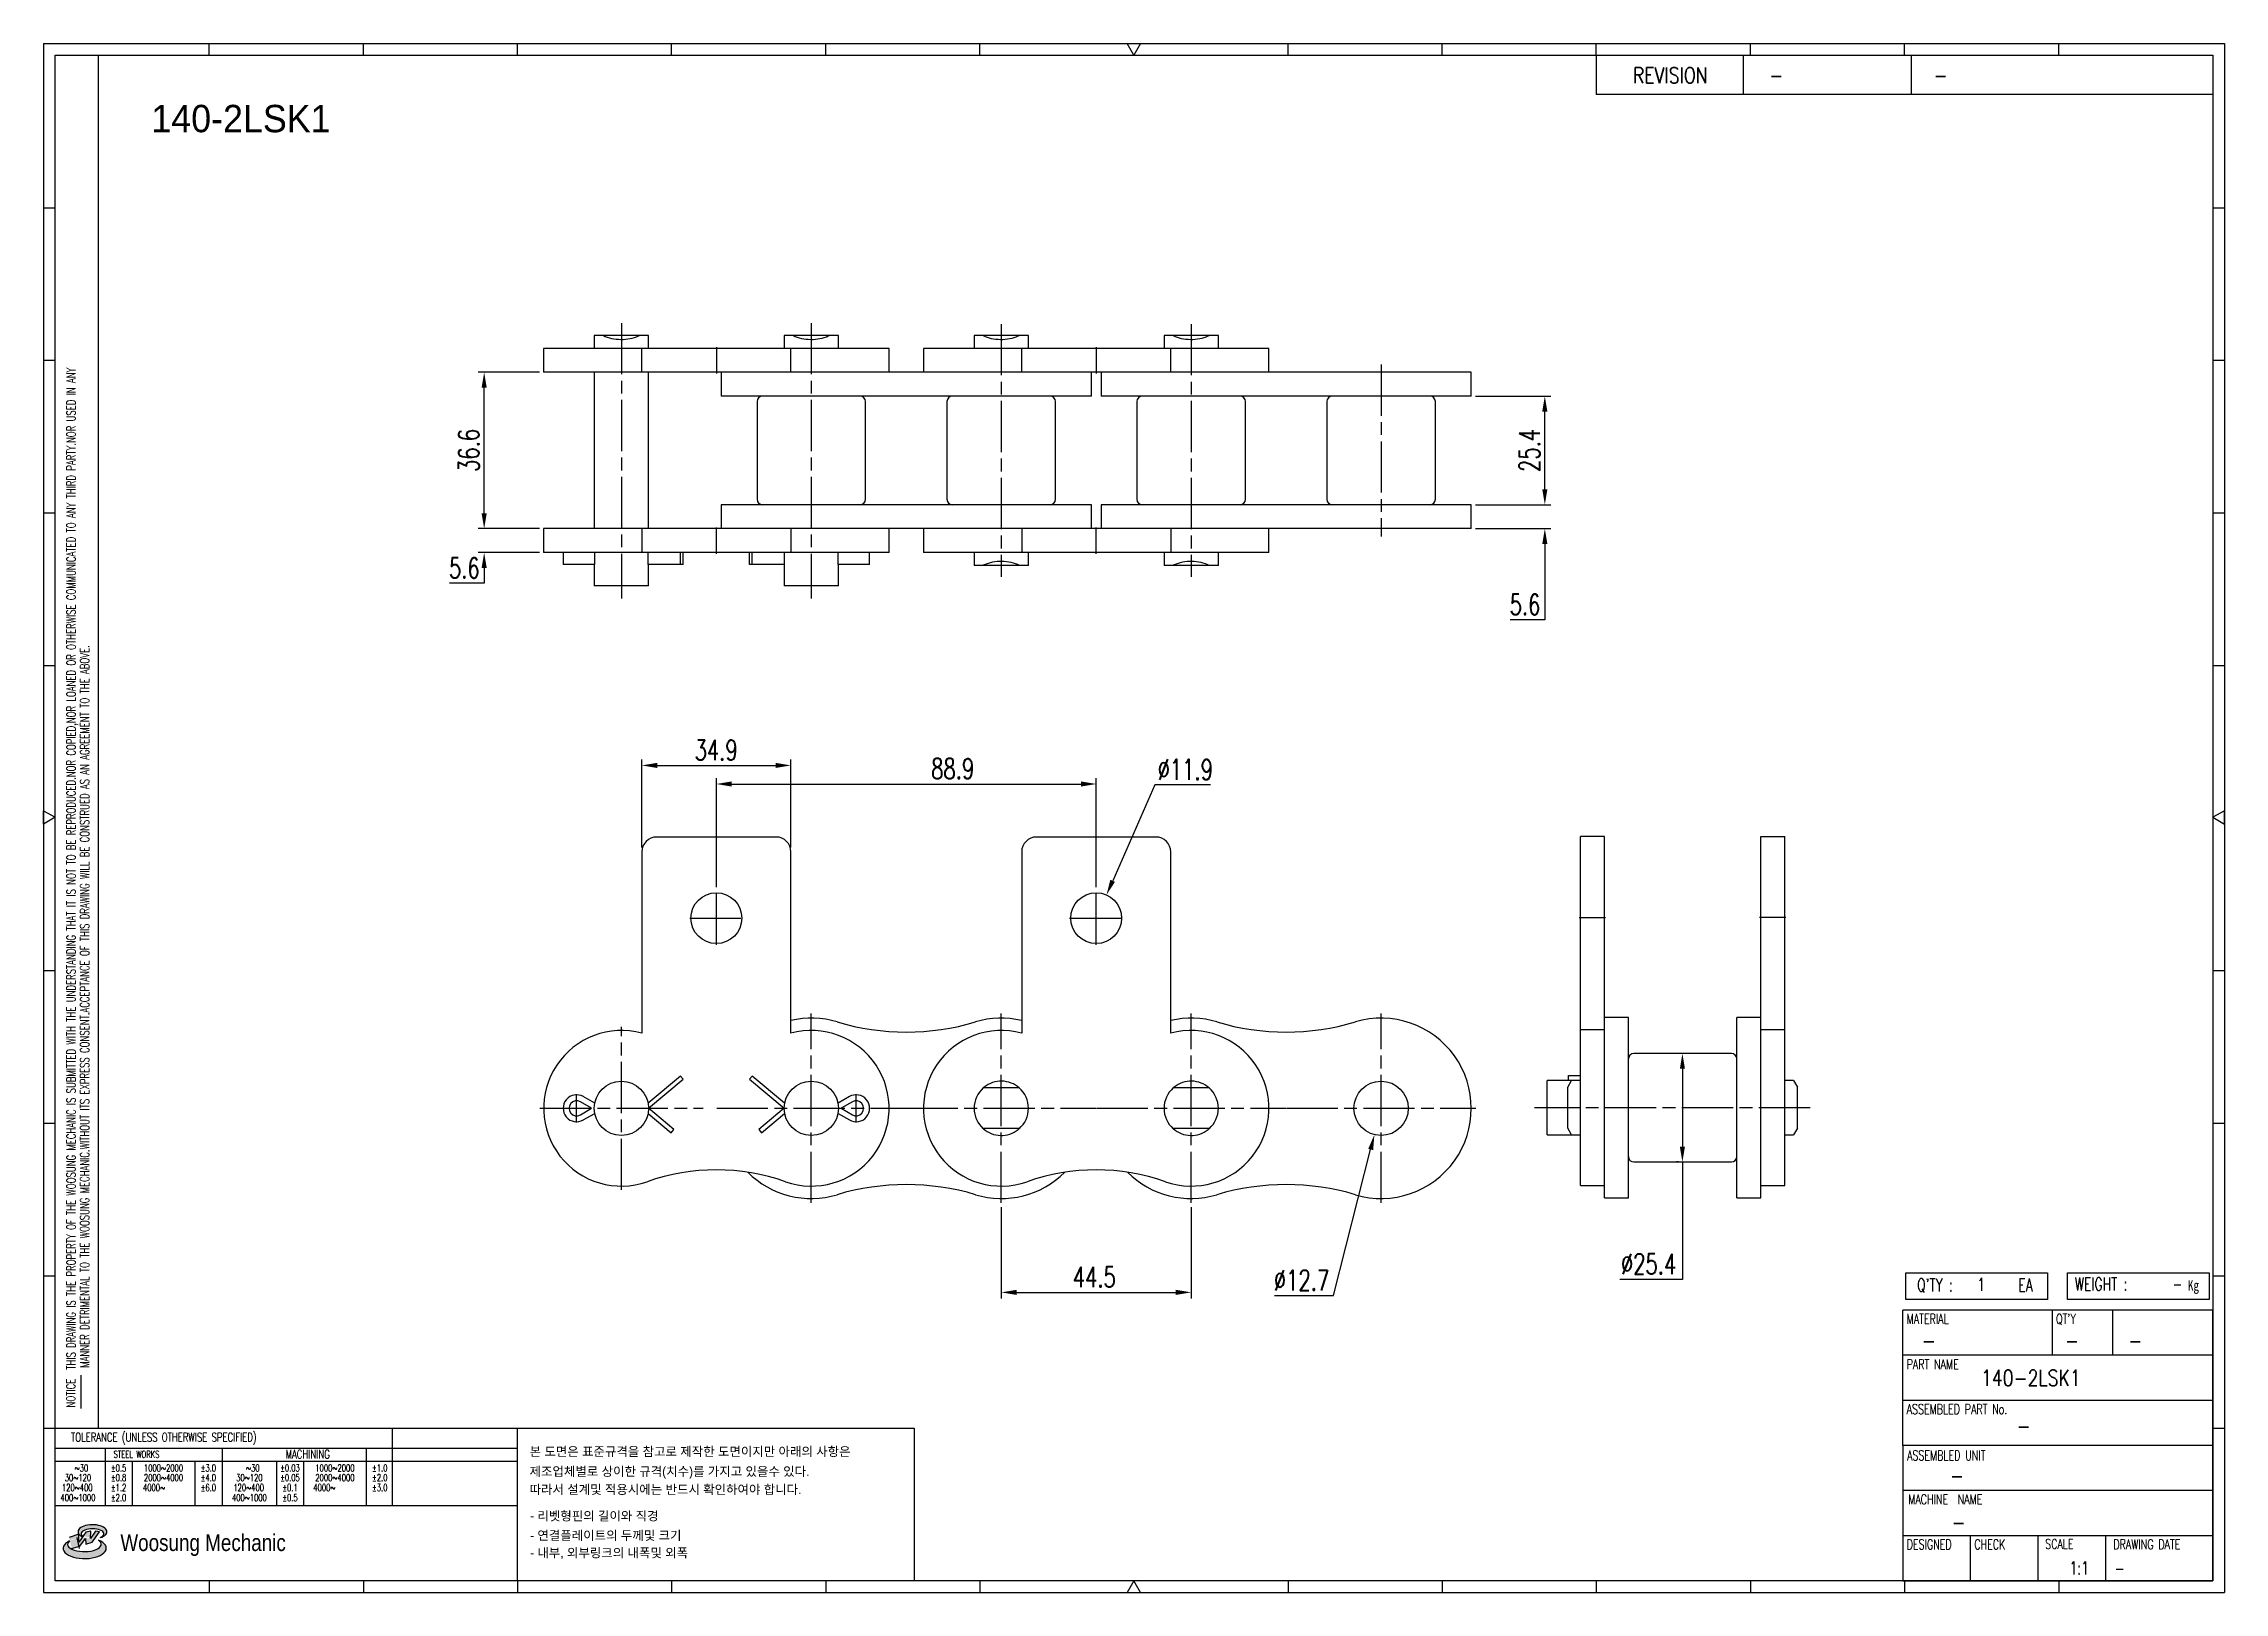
# Model space of a CAD drawing. Header units: millimetres. Extents: x 2711 to 3221, y 59 to 421.
import ezdxf
from ezdxf.enums import TextEntityAlignment as Align

# ---------------------------------------------------------------- set-up
doc = ezdxf.new("R2010")
doc.units = ezdxf.units.MM
doc.linetypes.add('AM_ISO08W050', pattern=[18, 12, -1.5, 3, -1.5])
doc.layers.get('Defpoints').update_dxf_attribs({"color": 80})
doc.layers.add('CL1', color=140, linetype='AM_ISO08W050', lineweight=25)
for name, color, linetype in [('S-DIM', 7, 'Continuous'), ('TITLE', 7, 'Continuous'), ('도면레이아웃', 7, 'Continuous')]:
    doc.layers.add(name, color=color, linetype=linetype)
doc.styles.add('HAN', font='ROMANS.shx', dxfattribs={"width": 0.7, "bigfont": 'whgtxt.shx'})
doc.styles.add('HKD_ST2', font='romans.shx', dxfattribs={"width": 0.7, "height": 4, "bigfont": '@extfont2.shx'})
doc.styles.add('HSG', font='SIMPLEX.shx', dxfattribs={"width": 0.7, "bigfont": 'HSG.shx'})
doc.styles.add('MtXpl_', font='Gulim.ttf')
doc.styles.add('SLDTEXTSTYLE4', font='arial.ttf', dxfattribs={"width": 0.8})
doc.dimstyles.new('AP2', dxfattribs={"dimscale": 2, "dimtxt": 2.4, "dimasz": 1.8, "dimexe": 0.7, "dimexo": 0.5, "dimgap": 0.6, "dimtad": 1, "dimtoh": 1, "dimdec": 1, "dimrnd": 0.01, "dimzin": 9, "dimdsep": 46, "dimtxsty": 'HSG', "dimcen": 0, "dimclrd": 251, "dimclre": 251, "dimclrt": 60, "dimazin": 2, "dimtp": 1, "dimtm": 1, "dimtfac": 0.5, "dimtdec": 1, "dimtofl": 0, "dimtmove": 0, "dimatfit": 3, "dimfxl": 0, "dimtvp": 1, "dimtolj": 2, "dimlwd": -1, "dimlwe": -1, "dimarcsym": 0})

# ---------------------------------------------------------------- blocks, each defined once
blk = doc.blocks.new('MAST')
at = {"layer": '도면레이아웃'}
h = blk.add_hatch(color=10, dxfattribs=at)
h.paths.add_polyline_path([(1.544, 35.177), (1.554, 34.966), (1.779, 35.034), (2.054, 35.422), (1.908, 35.446), (1.728, 35.167), (1.741, 35.439), (1.547, 35.405), (1.292, 35.041), (1.295, 35.33), (0.943, 35.208), (1.03, 34.8), (1.336, 34.885)])
edge = h.paths.add_edge_path()
edge.add_ellipse((1.795, 35.421), major_axis=(-0.53, 0), ratio=0.487785, start_angle=122.36065, end_angle=403.39574)
edge.add_line((1.411, 35.244), (1.419, 35.261))
edge.add_ellipse((1.798, 35.344), major_axis=(-0.423, 0), ratio=0.444396, start_angle=131.58977, end_angle=386.19408, ccw=False)
edge = h.paths.add_edge_path()
edge.add_ellipse((1.512, 34.815), major_axis=(-0.793, 0), ratio=0.480113, start_angle=314.67633, end_angle=590.85213)
edge.add_ellipse((1.501, 34.958), major_axis=(-0.62, 0), ratio=0.43311, start_angle=331.7024, end_angle=574.42495, ccw=False)
at = {"color": 140}
for p, q in [((0, 90.118), (80.15, 90.118)), ((0, 90.118), (0, 33.191)), ((80.15, 90.118), (80.15, 33.191)), ((57.068, 89.693), (57.068, 88.246)), ((62.47, 89.693), (62.47, 88.246)), ((68.635, 89.693), (68.635, 88.246)), ((79.725, 88.246), (57.068, 88.246)), ((68.449, 43.961), (68.449, 44.936)), ((68.449, 44.936), (73.654, 44.936)), ((73.654, 44.936), (73.654, 43.961)), ((74.39, 43.961), (74.39, 44.936)), ((74.39, 44.936), (79.595, 44.936)), ((79.595, 44.936), (79.595, 43.961)), ((68.336, 38.59), (68.336, 43.563)), ((79.725, 43.563), (68.336, 43.563)), ((73.654, 43.961), (68.449, 43.961)), ((73.827, 43.563), (73.827, 41.905)), ((79.595, 43.961), (74.39, 43.961)), ((76.037, 43.563), (76.037, 41.905)), ((79.725, 38.59), (79.725, 43.563)), ((79.725, 41.905), (68.336, 41.905)), ((79.725, 40.248), (68.336, 40.248)), ((68.336, 38.59), (68.336, 33.616)), ((79.725, 38.59), (68.336, 38.59)), ((79.725, 33.616), (79.725, 38.59)), ((79.725, 36.932), (68.336, 36.932)), ((79.725, 35.274), (68.336, 35.274)), ((70.822, 33.616), (70.822, 35.274)), ((73.309, 33.616), (73.309, 35.274)), ((75.796, 33.616), (75.796, 35.274)), ((0, 33.191), (80.15, 33.191)), ((68.336, 33.616), (79.725, 33.616))]:
    blk.add_line(p, q, dxfattribs=at)
for p, q in [((6.089, 89.693), (6.089, 90.118)), ((11.753, 89.693), (11.753, 90.118)), ((17.418, 89.693), (17.418, 90.118)), ((23.082, 89.693), (23.082, 90.118)), ((28.746, 89.693), (28.746, 90.118)), ((34.411, 89.693), (34.411, 90.118)), ((45.739, 89.693), (45.739, 90.118)), ((51.404, 89.693), (51.404, 90.118)), ((57.068, 89.693), (57.068, 90.118)), ((62.732, 89.693), (62.732, 90.118)), ((68.397, 89.693), (68.397, 90.118)), ((74.061, 89.693), (74.061, 90.118)), ((0, 84.085), (0.425, 84.085)), ((79.725, 84.085), (80.15, 84.085)), ((0, 78.478), (0.425, 78.478)), ((79.725, 78.478), (80.15, 78.478)), ((0, 72.87), (0.425, 72.87)), ((79.725, 72.87), (80.15, 72.87)), ((0, 67.262), (0.425, 67.262)), ((79.725, 67.262), (80.15, 67.262)), ((0, 56.047), (0.425, 56.047)), ((79.725, 56.047), (80.15, 56.047)), ((0, 50.439), (0.425, 50.439)), ((79.725, 50.439), (80.15, 50.439)), ((0, 44.832), (0.425, 44.832)), ((79.725, 44.832), (80.15, 44.832)), ((1.377, 39.947), (1.377, 41.174)), ((0, 39.224), (0.425, 39.224)), ((79.725, 39.224), (80.15, 39.224)), ((6.089, 33.616), (6.089, 33.191)), ((11.753, 33.616), (11.753, 33.191)), ((17.418, 33.616), (17.418, 33.191)), ((23.082, 33.616), (23.082, 33.191)), ((28.746, 33.616), (28.746, 33.191)), ((34.411, 33.616), (34.411, 33.191)), ((45.739, 33.616), (45.739, 33.191)), ((51.404, 33.616), (51.404, 33.191)), ((57.068, 33.616), (57.068, 33.191)), ((62.732, 33.616), (62.732, 33.191)), ((68.397, 33.616), (68.397, 33.191)), ((74.061, 33.616), (74.061, 33.191))]:
    blk.add_line(p, q)
at = {"color": 2}
for p, q in [((2.017, 39.224), (2.017, 89.693)), ((0.425, 39.224), (17.418, 39.224)), ((0.425, 38.487), (17.418, 38.487)), ((2.257, 38.487), (2.257, 36.382)), ((6.557, 38.5), (6.557, 36.382)), ((11.857, 38.487), (11.857, 36.382)), ((12.816, 39.224), (12.816, 36.382)), ((17.418, 33.616), (17.418, 39.224)), ((0.425, 38.012), (17.418, 38.012)), ((3.257, 38.012), (3.257, 36.382)), ((5.557, 38.012), (5.557, 36.382)), ((8.557, 38.012), (8.557, 36.382)), ((9.557, 38.026), (9.557, 36.382)), ((0.425, 36.382), (17.418, 36.382))]:
    blk.add_line(p, q, dxfattribs=at)
for points in [[(40.075, 89.693), (39.83, 90.118), (40.32, 90.118)], [(0.425, 61.679), (0, 61.433), (0, 61.924)], [(79.725, 61.679), (80.15, 61.433), (80.15, 61.924)], [(40.075, 33.616), (39.83, 33.191), (40.32, 33.191)]]:
    blk.add_lwpolyline(points, close=True)
at = {"color": 140}
blk.add_lwpolyline([(0.425, 89.693), (79.725, 89.693), (79.725, 33.616), (0.425, 33.616)], close=True, dxfattribs=at)
at = {"layer": '도면레이아웃'}
for p, q in [((1.295, 35.33), (0.943, 35.208)), ((1.547, 35.405), (1.292, 35.041)), ((1.292, 35.041), (1.295, 35.33)), ((1.741, 35.439), (1.547, 35.405)), ((1.908, 35.446), (1.728, 35.167)), ((1.728, 35.167), (1.741, 35.439)), ((1.779, 35.034), (2.054, 35.422)), ((2.054, 35.422), (1.908, 35.446)), ((1.03, 34.8), (1.336, 34.885)), ((1.224, 35.208), (1.311, 34.8)), ((1.224, 35.208), (1.224, 35.208)), ((1.336, 34.885), (1.544, 35.177)), ((1.419, 35.261), (1.411, 35.244)), ((1.544, 35.177), (1.554, 34.966)), ((1.554, 34.966), (1.779, 35.034))]:
    blk.add_line(p, q, dxfattribs=at)
for centre, major_axis, ratio, start_param, end_param in [((1.795, 35.421), (-0.53, 0), 0.487785, 2.135596, 7.040584), ((1.798, 35.344), (-0.423, 0), 0.444396, 2.296675, 6.740358), ((1.512, 34.815), (-0.793, 0), 0.480113, 5.492138, 10.312315), ((1.501, 34.958), (-0.62, 0), 0.43311, 5.789299, 10.025607)]:
    blk.add_ellipse(centre, major_axis=major_axis, ratio=ratio, start_param=start_param, end_param=end_param, dxfattribs=at)
for s, height, style, width, p in [('REVISION', 0.5806, 'HAN', 0.8, (58.415, 88.664)), ('-', 0.581, 'HAN', 0.8, (63.426, 88.664)), ('-', 0.581, 'HAN', 0.8, (69.468, 88.664)), ("Q'TY : ", 0.4746, 'HKD_ST2', 0.7, (68.857, 44.253)), ('1', 0.475, 'HKD_ST2', 0.7, (71.071, 44.275)), ('EA', 0.4746, 'HKD_ST2', 0.7, (72.578, 44.253)), ('WEIGHT : ', 0.4746, 'HKD_ST2', 0.7, (74.65, 44.286)), ('-', 0.581, 'HAN', 0.8, (69.029, 42.157)), ('-', 0.581, 'HAN', 0.8, (74.289, 42.157)), ('-', 0.581, 'HAN', 0.8, (76.623, 42.157)), ('-', 0.581, 'HAN', 0.8, (72.515, 39.013)), ('-', 0.581, 'HAN', 0.8, (70.067, 37.189)), ('-', 0.581, 'HAN', 0.8, (70.126, 35.48)), ('1:1', 0.4746, 'HKD_ST2', 0.7, (74.458, 33.848)), ('-', 0.475, 'HKD_ST2', 0.7, (76.112, 33.837))]:
    blk.add_text(s, height=height, dxfattribs=dict(style=style, width=width)).set_placement(p)
at = {"color": 6, "style": 'HKD_ST2', "width": 0.7}
for s, p in [(' THIS DRAWING IS THE PROPERTY OF THE WOOSUNG MECHANIC IS SUBMITTED WITH THE UNDERSTANDING THAT IT IS NOT TO BE REPRODUCED.NOR COPIED,NOR LOANED OR OTHERWISE COMMUNICATED TO ANY THIRD PARTY.NOR USED IN ANY', (1.173, 41.217)), ('MANNER DETRIMENTAL TO THE WOOSUNG MECHANIC.WITHOUT ITS EXPRESS CONSENT.ACCEPTANCE OF THIS DRAWING WILL BE CONSTRUED AS AN AGREEMENT TO THE ABOVE.', (1.672, 41.447))]:
    blk.add_text(s, height=0.326266, rotation=90, dxfattribs=at).set_placement(p)
at = {"style": 'HKD_ST2', "width": 0.7}
blk.add_text('-', height=0.475, dxfattribs=at).set_placement((78.613, 44.286), align=Align.RIGHT)
at = {"color": 254, "style": 'HKD_ST2', "width": 0.7}
for s, height, p in [('MATERIAL', 0.3651, (68.474, 43.425)), ("QT'Y", 0.3651, (73.965, 43.425)), ('PART NAME', 0.3651, (68.474, 41.756)), ('ASSEMBLED PART No.', 0.36511, (68.474, 40.109)), ('ASSEMBLED UNIT', 0.36511, (68.49, 38.408)), ('MACHINE  NAME', 0.36511, (68.532, 36.794)), ('DESIGNED', 0.3651, (68.474, 35.136)), ('CHECK', 0.3651, (70.961, 35.136)), ('SCALE', 0.3651, (73.566, 35.153)), ('DRAWING DATE', 0.36511, (76.071, 35.141))]:
    blk.add_text(s, height=height, dxfattribs=at).set_placement(p, align=Align.TOP_LEFT)
at = {"style": 'HKD_ST2', "width": 0.7}
blk.add_text('NOTICE', height=0.3263, rotation=90, dxfattribs=at).set_placement((1.163, 39.988))
blk.add_text('TOLERANCE (UNLESS OTHERWISE SPECIFIED)', height=0.32627, dxfattribs=at).set_placement((4.417, 38.896), align=Align.MIDDLE_CENTER)
at = {"color": 4, "style": 'HKD_ST2', "width": 0.7}
for s, height, p in [('%%12630', 0.261, (1.389, 37.762)), ('1000%%1262000', 0.26101, (4.407, 37.762)), ('%%12630', 0.261, (7.689, 37.762)), ('1000%%1262000', 0.26101, (10.707, 37.762)), ('120%%126400', 0.26101, (1.237, 37.045)), ('30%%126120', 0.261, (1.263, 37.411)), ('4000%%126', 0.261, (4.061, 37.045)), ('2000%%1264000', 0.26101, (4.407, 37.411)), ('120%%126400', 0.26101, (7.537, 37.045)), ('30%%126120', 0.261, (7.563, 37.411)), ('4000%%126', 0.261, (10.321, 37.045)), ('2000%%1264000', 0.26101, (10.707, 37.411)), ('400%%1261000', 0.26101, (1.263, 36.67)), ('400%%1261000', 0.26101, (7.563, 36.67))]:
    blk.add_text(s, height=height, dxfattribs=at).set_placement(p, align=Align.MIDDLE_CENTER)
for s, height, p in [('%%P0.5', 0.261, (2.757, 37.762)), ('STEEL WORKS', 0.26101, (3.416, 38.268)), ('%%P3.0', 0.261, (6.057, 37.762)), ('%%P0.03', 0.261, (9.057, 37.762)), ('MACHINING', 0.3263, (9.707, 38.27)), ('%%P1.0', 0.261, (12.357, 37.762)), ('%%P0.8', 0.261, (2.757, 37.411)), ('%%P1.2', 0.261, (2.757, 37.045)), ('%%P4.0', 0.261, (6.057, 37.411)), ('%%P6.0', 0.261, (6.057, 37.045)), ('%%P0.05', 0.261, (9.057, 37.411)), ('%%P0.1', 0.261, (9.057, 37.045)), ('%%P2.0', 0.261, (12.357, 37.411)), ('%%P3.0', 0.261, (12.357, 37.045)), ('%%P2.0', 0.261, (2.757, 36.67)), ('%%P0.5', 0.261, (9.057, 36.67))]:
    blk.add_text(s, height=height, dxfattribs=at).set_placement(p, align=Align.MIDDLE)
at = {"color": 1, "style": 'SLDTEXTSTYLE4', "width": 0.8}
blk.add_text('Woosung Mechanic', height=0.61957, dxfattribs=at).set_placement((2.822, 34.711))
at = {"layer": 'TITLE', "width": 0.8}
blk.add_text('Kg', height=0.3789, dxfattribs=at).set_placement((78.807, 44.286))
blk = doc.blocks.new('*D2')
at = {"layer": 'Defpoints', "color": 0, "transparency": 16777216}
for p in [(3044.84, 313.34), (3062.06, 313.34), (3044.84, 307.74)]:
    blk.add_point(p, dxfattribs=at)
at = {"layer": 'S-DIM', "color": 251, "linetype": 'ByBlock', "transparency": 16777216}
for p, q in [((3062.06, 316.94), (3062.06, 320.54)), ((3045.84, 313.34), (3063.46, 313.34)), ((3045.84, 307.74), (3063.46, 307.74)), ((3062.06, 304.14), (3062.06, 286.38)), ((3062.06, 286.38), (3053.98, 286.38))]:
    blk.add_line(p, q, dxfattribs=at)
at = {"layer": 'S-DIM', "color": 251, "transparency": 16777216}
for points in [[(3061.46, 316.94), (3062.66, 316.94), (3062.06, 313.34)], [(3061.46, 304.14), (3062.66, 304.14), (3062.06, 307.74)]]:
    blk.add_solid(points, dxfattribs=at)
at = {"layer": 'S-DIM', "color": 60, "transparency": 16777216, "insert": (3057.42, 289.98), "char_height": 4.8, "attachment_point": 5, "style": 'HSG'}
blk.add_mtext('\\A2;5.6', dxfattribs=at)
blk = doc.blocks.new('*D3')
at = {"layer": 'Defpoints', "color": 0, "transparency": 16777216}
for p in [(3044.84, 338.74), (3062.06, 338.74), (3044.84, 313.34)]:
    blk.add_point(p, dxfattribs=at)
at = {"layer": 'S-DIM', "color": 251, "linetype": 'ByBlock', "transparency": 16777216}
for p, q in [((3045.84, 338.74), (3063.46, 338.74)), ((3062.06, 316.94), (3062.06, 335.14)), ((3045.84, 313.34), (3063.46, 313.34))]:
    blk.add_line(p, q, dxfattribs=at)
at = {"layer": 'S-DIM', "color": 251, "transparency": 16777216}
for points in [[(3061.46, 335.14), (3062.66, 335.14), (3062.06, 338.74)], [(3061.46, 316.94), (3062.66, 316.94), (3062.06, 313.34)]]:
    blk.add_solid(points, dxfattribs=at)
at = {"layer": 'S-DIM', "color": 60, "transparency": 16777216, "insert": (3058.46, 326.04), "char_height": 4.8, "attachment_point": 5, "rotation": 90, "style": 'HSG'}
blk.add_mtext('\\A2;25.4', dxfattribs=at)
blk = doc.blocks.new('*D4')
at = {"layer": 'Defpoints', "color": 0, "transparency": 16777216}
for p in [(2813.82, 307.74), (2827.74, 307.74), (2827.74, 302.14)]:
    blk.add_point(p, dxfattribs=at)
at = {"layer": 'S-DIM', "color": 251, "linetype": 'ByBlock', "transparency": 16777216}
for p, q in [((2813.82, 311.34), (2813.82, 314.94)), ((2826.74, 307.74), (2812.42, 307.74)), ((2826.74, 302.14), (2812.42, 302.14)), ((2813.82, 298.54), (2813.82, 294.94)), ((2813.82, 294.94), (2805.74, 294.94))]:
    blk.add_line(p, q, dxfattribs=at)
at = {"layer": 'S-DIM', "color": 251, "transparency": 16777216}
for points in [[(2813.22, 311.34), (2814.42, 311.34), (2813.82, 307.74)], [(2813.22, 298.54), (2814.42, 298.54), (2813.82, 302.14)]]:
    blk.add_solid(points, dxfattribs=at)
at = {"layer": 'S-DIM', "color": 60, "transparency": 16777216, "insert": (2809.18, 298.54), "char_height": 4.8, "attachment_point": 5, "style": 'HSG'}
blk.add_mtext('\\A2;5.6', dxfattribs=at)
blk = doc.blocks.new('*D5')
at = {"layer": 'Defpoints', "color": 0, "transparency": 16777216}
for p in [(2813.82, 344.34), (2827.74, 344.34), (2827.74, 307.74)]:
    blk.add_point(p, dxfattribs=at)
at = {"layer": 'S-DIM', "color": 251, "linetype": 'ByBlock', "transparency": 16777216}
for p, q in [((2826.74, 344.34), (2812.42, 344.34)), ((2813.82, 311.34), (2813.82, 340.74)), ((2826.74, 307.74), (2812.42, 307.74))]:
    blk.add_line(p, q, dxfattribs=at)
at = {"layer": 'S-DIM', "color": 251, "transparency": 16777216}
for points in [[(2813.22, 340.74), (2814.42, 340.74), (2813.82, 344.34)], [(2813.22, 311.34), (2814.42, 311.34), (2813.82, 307.74)]]:
    blk.add_solid(points, dxfattribs=at)
at = {"layer": 'S-DIM', "color": 60, "transparency": 16777216, "insert": (2810.22, 326.04), "char_height": 4.8, "attachment_point": 5, "rotation": 90, "style": 'HSG'}
blk.add_mtext('\\A2;36.6', dxfattribs=at)
blk = doc.blocks.new('*D6')
at = {"layer": 'Defpoints', "color": 0, "transparency": 16777216}
for p in [(2885.62, 252.32), (2850.72, 232.07), (2885.62, 232.07)]:
    blk.add_point(p, dxfattribs=at)
at = {"layer": 'S-DIM', "color": 251, "linetype": 'ByBlock', "transparency": 16777216}
for p, q in [((2850.72, 233.07), (2850.72, 253.72)), ((2854.32, 252.32), (2882.02, 252.32)), ((2885.62, 233.07), (2885.62, 253.72))]:
    blk.add_line(p, q, dxfattribs=at)
at = {"layer": 'S-DIM', "color": 251, "transparency": 16777216}
for points in [[(2854.32, 252.92), (2854.32, 251.72), (2850.72, 252.32)], [(2882.02, 252.92), (2882.02, 251.72), (2885.62, 252.32)]]:
    blk.add_solid(points, dxfattribs=at)
at = {"layer": 'S-DIM', "color": 60, "transparency": 16777216, "insert": (2868.11, 255.92), "char_height": 4.8, "attachment_point": 5, "style": 'HSG'}
blk.add_mtext('\\A2;34.9', dxfattribs=at)
blk = doc.blocks.new('*D7')
at = {"layer": 'Defpoints', "color": 0, "transparency": 16777216}
for p in [(2957.07, 247.97), (2868.17, 222.81), (2957.07, 222.81)]:
    blk.add_point(p, dxfattribs=at)
at = {"layer": 'S-DIM', "color": 251, "linetype": 'ByBlock', "transparency": 16777216}
for p, q in [((2868.17, 223.81), (2868.17, 249.37)), ((2871.77, 247.97), (2953.47, 247.97)), ((2957.07, 223.81), (2957.07, 249.37))]:
    blk.add_line(p, q, dxfattribs=at)
at = {"layer": 'S-DIM', "color": 251, "transparency": 16777216}
for points in [[(2871.77, 248.57), (2871.77, 247.37), (2868.17, 247.97)], [(2953.47, 248.57), (2953.47, 247.37), (2957.07, 247.97)]]:
    blk.add_solid(points, dxfattribs=at)
at = {"layer": 'S-DIM', "color": 60, "transparency": 16777216, "insert": (2923.48, 251.57), "char_height": 4.8, "attachment_point": 5, "style": 'HSG'}
blk.add_mtext('\\A2;88.9', dxfattribs=at)
blk = doc.blocks.new('*D8')
at = {"layer": 'Defpoints', "color": 0, "transparency": 16777216}
for p in [(2959.47, 222.01), (2954.67, 211.12)]:
    blk.add_point(p, dxfattribs=at)
at = {"layer": 'S-DIM', "color": 251, "linetype": 'ByBlock', "transparency": 16777216}
for p, q in [((2970.79, 247.75), (2960.92, 225.3)), ((2983.83, 247.75), (2970.79, 247.75))]:
    blk.add_line(p, q, dxfattribs=at)
at = {"layer": 'S-DIM', "color": 251, "transparency": 16777216}
blk.add_solid([(2960.37, 225.55), (2961.46, 225.06), (2959.47, 222.01)], dxfattribs=at)
at = {"layer": 'S-DIM', "color": 60, "transparency": 16777216, "insert": (2977.91, 251.35), "char_height": 4.8, "attachment_point": 5, "style": 'HSG'}
blk.add_mtext('\\A2;∅11.9', dxfattribs=at)
blk = doc.blocks.new('*D9')
at = {"layer": 'Defpoints', "color": 0, "transparency": 16777216}
for p in [(2934.84, 149.91), (2979.29, 149.91), (2979.29, 128.98)]:
    blk.add_point(p, dxfattribs=at)
at = {"layer": 'S-DIM', "color": 251, "linetype": 'ByBlock', "transparency": 16777216}
for p, q in [((2934.84, 148.91), (2934.84, 127.58)), ((2979.29, 148.91), (2979.29, 127.58)), ((2938.44, 128.98), (2975.69, 128.98))]:
    blk.add_line(p, q, dxfattribs=at)
at = {"layer": 'S-DIM', "color": 251, "transparency": 16777216}
for points in [[(2938.44, 129.58), (2938.44, 128.38), (2934.84, 128.98)], [(2975.69, 129.58), (2975.69, 128.38), (2979.29, 128.98)]]:
    blk.add_solid(points, dxfattribs=at)
at = {"layer": 'S-DIM', "color": 60, "transparency": 16777216, "insert": (2956.62, 132.58), "char_height": 4.8, "attachment_point": 5, "style": 'HSG'}
blk.add_mtext('\\A2;44.5', dxfattribs=at)
blk = doc.blocks.new('*D10')
at = {"layer": 'Defpoints', "color": 0, "transparency": 16777216}
for p in [(3094.31, 184.91), (3094.26, 159.51), (3094.31, 159.51)]:
    blk.add_point(p, dxfattribs=at)
at = {"layer": 'S-DIM', "color": 251, "linetype": 'ByBlock', "transparency": 16777216}
for p, q in [((3093.31, 184.91), (3092.86, 184.91)), ((3094.26, 181.31), (3094.26, 163.11)), ((3093.31, 159.51), (3092.86, 159.51)), ((3094.26, 159.51), (3094.26, 132.03)), ((3094.26, 132.03), (3079.62, 132.03))]:
    blk.add_line(p, q, dxfattribs=at)
at = {"layer": 'S-DIM', "color": 251, "transparency": 16777216}
for points in [[(3093.66, 181.31), (3094.86, 181.31), (3094.26, 184.91)], [(3093.66, 163.11), (3094.86, 163.11), (3094.26, 159.51)]]:
    blk.add_solid(points, dxfattribs=at)
at = {"layer": 'S-DIM', "color": 60, "transparency": 16777216, "insert": (3086.34, 135.63), "char_height": 4.8, "attachment_point": 5, "style": 'HSG'}
blk.add_mtext('\\A2;%%c25.4', dxfattribs=at)
blk = doc.blocks.new('*D11')
at = {"layer": 'Defpoints', "color": 0, "transparency": 16777216}
for p in [(3025.3, 178.22), (3022.18, 165.9)]:
    blk.add_point(p, dxfattribs=at)
at = {"layer": 'S-DIM', "color": 251, "linetype": 'ByBlock', "transparency": 16777216}
for p, q in [((3012.64, 128.21), (3021.3, 162.41)), ((2998.8, 128.21), (3012.64, 128.21))]:
    blk.add_line(p, q, dxfattribs=at)
at = {"layer": 'S-DIM', "color": 251, "transparency": 16777216}
blk.add_solid([(3020.72, 162.56), (3021.88, 162.27), (3022.18, 165.9)], dxfattribs=at)
at = {"layer": 'S-DIM', "color": 60, "transparency": 16777216, "insert": (3005.12, 131.81), "char_height": 4.8, "attachment_point": 5, "style": 'HSG'}
blk.add_mtext('\\A2;∅12.7', dxfattribs=at)

msp = doc.modelspace()

# ---------------------------------------------------------------- linework, layer by layer
for p, q in [((2839.59, 352.94), (2839.59, 349.94)), ((2852.3, 352.94), (2839.59, 352.94)), ((2841.74, 352.94), (2842.17, 352.74)), ((2842.17, 352.74), (2842.63, 352.56)), ((2842.63, 352.56), (2843.12, 352.41)), ((2843.12, 352.41), (2843.62, 352.28)), ((2843.62, 352.28), (2844.15, 352.18)), ((2844.15, 352.18), (2844.69, 352.1)), ((2847.44, 352.13), (2847.97, 352.22)), ((2847.97, 352.22), (2848.49, 352.33)), ((2848.49, 352.33), (2848.98, 352.47)), ((2848.98, 352.47), (2849.46, 352.64)), ((2849.46, 352.64), (2849.91, 352.83)), ((2849.91, 352.83), (2850.15, 352.94)), ((2852.3, 349.94), (2852.3, 352.94)), ((2884.04, 352.94), (2884.04, 349.94)), ((2896.75, 352.94), (2884.04, 352.94)), ((2886.19, 352.94), (2886.62, 352.74)), ((2886.62, 352.74), (2887.08, 352.56)), ((2887.08, 352.56), (2887.57, 352.41)), ((2887.57, 352.41), (2888.07, 352.28)), ((2888.07, 352.28), (2888.6, 352.18)), ((2888.6, 352.18), (2889.14, 352.1)), ((2891.89, 352.13), (2892.42, 352.22)), ((2892.42, 352.22), (2892.94, 352.33)), ((2892.94, 352.33), (2893.43, 352.47)), ((2893.43, 352.47), (2893.91, 352.64)), ((2893.91, 352.64), (2894.36, 352.83)), ((2894.36, 352.83), (2894.6, 352.94)), ((2896.75, 349.94), (2896.75, 352.94)), ((2928.49, 352.94), (2928.49, 349.94)), ((2941.2, 352.94), (2928.49, 352.94)), ((2930.64, 352.94), (2931.07, 352.74)), ((2931.07, 352.74), (2931.53, 352.56)), ((2931.53, 352.56), (2932.02, 352.41)), ((2932.02, 352.41), (2932.52, 352.28)), ((2932.52, 352.28), (2933.05, 352.18)), ((2933.05, 352.18), (2933.59, 352.1)), ((2936.34, 352.13), (2936.87, 352.22)), ((2936.87, 352.22), (2937.39, 352.33)), ((2937.39, 352.33), (2937.88, 352.47)), ((2937.88, 352.47), (2938.36, 352.64)), ((2938.36, 352.64), (2938.81, 352.83)), ((2938.81, 352.83), (2939.05, 352.94)), ((2941.2, 349.94), (2941.2, 352.94)), ((2972.94, 352.94), (2972.94, 349.94)), ((2985.65, 352.94), (2972.94, 352.94)), ((2975.09, 352.94), (2975.52, 352.74)), ((2975.52, 352.74), (2975.98, 352.56)), ((2975.98, 352.56), (2976.47, 352.41)), ((2976.47, 352.41), (2976.97, 352.28)), ((2976.97, 352.28), (2977.5, 352.18)), ((2977.5, 352.18), (2978.04, 352.1)), ((2980.79, 352.13), (2981.32, 352.22)), ((2981.32, 352.22), (2981.84, 352.33)), ((2981.84, 352.33), (2982.33, 352.47)), ((2982.33, 352.47), (2982.81, 352.64)), ((2982.81, 352.64), (2983.26, 352.83)), ((2983.26, 352.83), (2983.5, 352.94)), ((2985.65, 349.94), (2985.65, 352.94)), ((2908.59, 349.94), (2827.74, 349.94)), ((2827.74, 349.94), (2827.74, 344.34)), ((2844.69, 352.1), (2845.23, 352.05)), ((2845.23, 352.05), (2845.79, 352.03)), ((2845.79, 352.03), (2846.34, 352.03)), ((2846.34, 352.03), (2846.89, 352.07)), ((2846.89, 352.07), (2847.44, 352.13)), ((2850.72, 344.34), (2850.72, 349.94)), ((2885.62, 344.34), (2885.62, 349.94)), ((2889.14, 352.1), (2889.68, 352.05)), ((2889.68, 352.05), (2890.24, 352.03)), ((2890.24, 352.03), (2890.79, 352.03)), ((2890.79, 352.03), (2891.34, 352.07)), ((2891.34, 352.07), (2891.89, 352.13)), ((2908.59, 344.34), (2908.59, 349.94)), ((2997.49, 349.94), (2916.64, 349.94)), ((2916.64, 349.94), (2916.64, 344.34)), ((2933.59, 352.1), (2934.13, 352.05)), ((2934.13, 352.05), (2934.69, 352.03)), ((2934.69, 352.03), (2935.24, 352.03)), ((2935.24, 352.03), (2935.79, 352.07)), ((2935.79, 352.07), (2936.34, 352.13)), ((2939.62, 344.34), (2939.62, 349.94)), ((2974.52, 344.34), (2974.52, 349.94)), ((2978.04, 352.1), (2978.58, 352.05)), ((2978.58, 352.05), (2979.14, 352.03)), ((2979.14, 352.03), (2979.69, 352.03)), ((2979.69, 352.03), (2980.24, 352.07)), ((2980.24, 352.07), (2980.79, 352.13)), ((2997.49, 344.34), (2997.49, 349.94)), ((2885.62, 344.34), (2827.74, 344.34)), ((2839.59, 344.34), (2839.59, 307.74)), ((2852.3, 307.74), (2852.3, 344.34)), ((2869.29, 344.34), (2869.29, 338.74)), ((2939.62, 344.34), (2885.62, 344.34)), ((2974.52, 344.34), (2939.62, 344.34)), ((2955.94, 338.74), (2955.94, 344.34)), ((2958.19, 344.34), (2958.19, 338.74)), ((3044.84, 344.34), (2974.52, 344.34)), ((3044.84, 338.74), (3044.84, 344.34)), ((2955.94, 338.74), (2869.29, 338.74)), ((2877.69, 337.47), (2877.69, 314.61)), ((2903.09, 314.61), (2903.09, 337.47)), ((2922.14, 337.47), (2922.14, 314.61)), ((2947.54, 314.61), (2947.54, 337.47)), ((3044.84, 338.74), (2958.19, 338.74)), ((2966.59, 337.47), (2966.59, 314.61)), ((2991.99, 314.61), (2991.99, 337.47)), ((3011.04, 337.47), (3011.04, 314.61)), ((3036.44, 314.61), (3036.44, 337.47)), ((2869.29, 313.34), (2869.29, 307.74)), ((2955.94, 313.34), (2869.29, 313.34)), ((2955.94, 307.74), (2955.94, 313.34)), ((2958.19, 313.34), (2958.19, 307.74)), ((3044.84, 313.34), (2958.19, 313.34)), ((3044.84, 307.74), (3044.84, 313.34)), ((2885.62, 307.74), (2827.74, 307.74)), ((2827.74, 307.74), (2827.74, 302.14)), ((2850.72, 307.74), (2850.72, 302.14)), ((2939.62, 307.74), (2885.62, 307.74)), ((2885.62, 307.74), (2885.62, 302.14)), ((2908.59, 302.14), (2908.59, 307.74)), ((2916.64, 307.74), (2916.64, 302.14)), ((2974.52, 307.74), (2939.62, 307.74)), ((2939.62, 307.74), (2939.62, 302.14)), ((3044.84, 307.74), (2974.52, 307.74)), ((2974.52, 307.74), (2974.52, 302.14)), ((2997.49, 302.14), (2997.49, 307.74)), ((2908.59, 302.14), (2827.74, 302.14)), ((2832.31, 302.14), (2832.31, 299.34)), ((2839.7, 299.34), (2839.7, 302.14)), ((2852.19, 299.34), (2852.19, 302.14)), ((2859.77, 299.34), (2859.77, 302.14)), ((2860.4, 299.34), (2860.4, 302.14)), ((2875.94, 299.34), (2875.94, 302.14)), ((2876.57, 299.34), (2876.57, 302.14)), ((2884.15, 299.34), (2884.15, 302.14)), ((2896.64, 299.34), (2896.64, 302.14)), ((2904.03, 299.34), (2904.03, 302.14)), ((2997.49, 302.14), (2916.64, 302.14)), ((2928.49, 302.14), (2928.49, 299.14)), ((2941.2, 299.14), (2941.2, 302.14)), ((2972.94, 302.14), (2972.94, 299.14)), ((2985.65, 299.14), (2985.65, 302.14)), ((2839.7, 299.34), (2832.31, 299.34)), ((2839.59, 299.34), (2839.59, 294.34)), ((2860.4, 299.34), (2852.19, 299.34)), ((2852.3, 294.34), (2852.3, 299.34)), ((2884.15, 299.34), (2875.94, 299.34)), ((2884.04, 299.34), (2884.04, 294.34)), ((2904.03, 299.34), (2896.64, 299.34)), ((2896.75, 294.34), (2896.75, 299.34)), ((2941.2, 299.14), (2928.49, 299.14)), ((2930.88, 299.26), (2930.64, 299.14)), ((2931.33, 299.45), (2930.88, 299.26)), ((2931.8, 299.61), (2931.33, 299.45)), ((2932.3, 299.75), (2931.8, 299.61)), ((2932.82, 299.87), (2932.3, 299.75)), ((2933.35, 299.96), (2932.82, 299.87)), ((2933.89, 300.02), (2933.35, 299.96)), ((2934.45, 300.05), (2933.89, 300.02)), ((2935, 300.06), (2934.45, 300.05)), ((2935.55, 300.04), (2935, 300.06)), ((2936.1, 299.99), (2935.55, 300.04)), ((2936.64, 299.91), (2936.1, 299.99)), ((2937.16, 299.81), (2936.64, 299.91)), ((2937.67, 299.68), (2937.16, 299.81)), ((2938.16, 299.52), (2937.67, 299.68)), ((2938.62, 299.34), (2938.16, 299.52)), ((2939.05, 299.14), (2938.62, 299.34)), ((2985.65, 299.14), (2972.94, 299.14)), ((2975.33, 299.26), (2975.09, 299.14)), ((2975.78, 299.45), (2975.33, 299.26)), ((2976.25, 299.61), (2975.78, 299.45)), ((2976.75, 299.75), (2976.25, 299.61)), ((2977.27, 299.87), (2976.75, 299.75)), ((2977.8, 299.96), (2977.27, 299.87)), ((2978.34, 300.02), (2977.8, 299.96)), ((2978.9, 300.05), (2978.34, 300.02)), ((2979.45, 300.06), (2978.9, 300.05)), ((2980, 300.04), (2979.45, 300.06)), ((2980.55, 299.99), (2980, 300.04)), ((2981.09, 299.91), (2980.55, 299.99)), ((2981.61, 299.81), (2981.09, 299.91)), ((2982.12, 299.68), (2981.61, 299.81)), ((2982.61, 299.52), (2982.12, 299.68)), ((2983.07, 299.34), (2982.61, 299.52)), ((2983.5, 299.14), (2983.07, 299.34)), ((2852.3, 294.34), (2839.59, 294.34)), ((2896.75, 294.34), (2884.04, 294.34)), ((2882.13, 235.56), (2854.21, 235.56)), ((2971.03, 235.56), (2943.11, 235.56)), ((3070.41, 154.01), (3070.41, 235.71)), ((3076.01, 235.71), (3070.41, 235.71)), ((3076.01, 193.31), (3076.01, 235.71)), ((3112.61, 193.31), (3112.61, 235.71)), ((3112.61, 235.71), (3118.21, 235.71)), ((3118.21, 154.01), (3118.21, 235.71)), ((2850.72, 232.07), (2850.72, 189.63)), ((2885.62, 189.63), (2885.62, 232.07)), ((2939.62, 232.07), (2939.62, 189.63)), ((2974.52, 189.63), (2974.52, 232.07)), ((3076.01, 190.41), (3070.41, 190.41)), ((3081.61, 193.31), (3076.01, 193.31)), ((3076.01, 151.11), (3076.01, 193.31)), ((3081.61, 151.11), (3081.61, 193.31)), ((3112.61, 193.31), (3107.01, 193.31)), ((3107.01, 151.11), (3107.01, 193.31)), ((3112.61, 151.11), (3112.61, 193.31)), ((3118.21, 190.41), (3112.61, 190.41)), ((3105.74, 184.91), (3082.88, 184.91)), ((2859.77, 179.61), (2852.19, 173.25)), ((2852.3, 172.06), (2860.4, 178.86)), ((2860.4, 178.86), (2859.77, 179.61)), ((2876.57, 179.61), (2875.94, 178.86)), ((2875.94, 178.86), (2884.04, 172.06)), ((2884.15, 173.25), (2876.57, 179.61)), ((3067.61, 178.57), (3067.61, 179.76)), ((3067.61, 179.76), (3070.41, 179.76)), ((2838.95, 172.06), (2836.33, 173.58)), ((2839.7, 173.25), (2837.03, 174.79)), ((2899.3, 174.79), (2896.64, 173.25)), ((2900, 173.58), (2897.38, 172.06)), ((2930.88, 177.03), (2930.64, 176.83)), ((2939.05, 176.83), (2930.64, 176.83)), ((2931.33, 177.36), (2930.88, 177.03)), ((2931.8, 177.64), (2931.33, 177.36)), ((2932.3, 177.89), (2931.8, 177.64)), ((2932.82, 178.09), (2932.3, 177.89)), ((2933.35, 178.24), (2932.82, 178.09)), ((2933.89, 178.35), (2933.35, 178.24)), ((2934.45, 178.41), (2933.89, 178.35)), ((2935, 178.42), (2934.45, 178.41)), ((2935.55, 178.38), (2935, 178.42)), ((2936.1, 178.29), (2935.55, 178.38)), ((2936.64, 178.16), (2936.1, 178.29)), ((2937.16, 177.98), (2936.64, 178.16)), ((2937.67, 177.76), (2937.16, 177.98)), ((2938.16, 177.49), (2937.67, 177.76)), ((2938.62, 177.18), (2938.16, 177.49)), ((2939.05, 176.83), (2938.62, 177.18)), ((2975.33, 177.03), (2975.09, 176.83)), ((2983.5, 176.83), (2975.09, 176.83)), ((2975.78, 177.36), (2975.33, 177.03)), ((2976.25, 177.64), (2975.78, 177.36)), ((2976.75, 177.89), (2976.25, 177.64)), ((2977.27, 178.09), (2976.75, 177.89)), ((2977.8, 178.24), (2977.27, 178.09)), ((2978.34, 178.35), (2977.8, 178.24)), ((2978.9, 178.41), (2978.34, 178.35)), ((2979.45, 178.42), (2978.9, 178.41)), ((2980, 178.38), (2979.45, 178.42)), ((2980.55, 178.29), (2980, 178.38)), ((2981.09, 178.16), (2980.55, 178.29)), ((2981.61, 177.98), (2981.09, 178.16)), ((2982.12, 177.76), (2981.61, 177.98)), ((2982.61, 177.49), (2982.12, 177.76)), ((2983.07, 177.18), (2982.61, 177.49)), ((2983.5, 176.83), (2983.07, 177.18)), ((3062.61, 165.86), (3062.61, 178.57)), ((3068.33, 178.57), (3062.61, 178.57)), ((3067.41, 176.98), (3068.33, 178.57)), ((3067.41, 167.45), (3067.41, 176.98)), ((3070.41, 178.57), (3068.33, 178.57)), ((3120.3, 178.57), (3118.21, 178.57)), ((3120.3, 178.57), (3121.21, 176.98)), ((3121.21, 167.45), (3121.21, 176.98)), ((2836.33, 170.55), (2838.95, 172.06)), ((2837.03, 169.34), (2839.7, 170.88)), ((2852.19, 170.88), (2857.57, 166.36)), ((2858.2, 167.11), (2852.3, 172.06)), ((2884.04, 172.06), (2878.13, 167.11)), ((2878.76, 166.36), (2884.15, 170.88)), ((2896.64, 170.88), (2899.3, 169.34)), ((2897.38, 172.06), (2900, 170.55)), ((2857.57, 166.36), (2858.2, 167.11)), ((2878.13, 167.11), (2878.76, 166.36)), ((2930.64, 167.3), (2931.07, 166.95)), ((2939.05, 167.3), (2930.64, 167.3)), ((2931.07, 166.95), (2931.53, 166.64)), ((2931.53, 166.64), (2932.02, 166.37)), ((2932.02, 166.37), (2932.52, 166.15)), ((2932.52, 166.15), (2933.05, 165.97)), ((2933.05, 165.97), (2933.59, 165.83)), ((2933.59, 165.83), (2934.13, 165.75)), ((2934.13, 165.75), (2934.69, 165.71)), ((2934.69, 165.71), (2935.24, 165.72)), ((2935.24, 165.72), (2935.79, 165.78)), ((2935.79, 165.78), (2936.34, 165.89)), ((2936.34, 165.89), (2936.87, 166.04)), ((2936.87, 166.04), (2937.39, 166.24)), ((2937.39, 166.24), (2937.88, 166.48)), ((2937.88, 166.48), (2938.36, 166.77)), ((2938.36, 166.77), (2938.81, 167.1)), ((2938.81, 167.1), (2939.05, 167.3)), ((2975.09, 167.3), (2975.52, 166.95)), ((2983.5, 167.3), (2975.09, 167.3)), ((2975.52, 166.95), (2975.98, 166.64)), ((2975.98, 166.64), (2976.47, 166.37)), ((2976.47, 166.37), (2976.97, 166.15)), ((2976.97, 166.15), (2977.5, 165.97)), ((2977.5, 165.97), (2978.04, 165.83)), ((2978.04, 165.83), (2978.58, 165.75)), ((2978.58, 165.75), (2979.14, 165.71)), ((2979.14, 165.71), (2979.69, 165.72)), ((2979.69, 165.72), (2980.24, 165.78)), ((2980.24, 165.78), (2980.79, 165.89)), ((2980.79, 165.89), (2981.32, 166.04)), ((2981.32, 166.04), (2981.84, 166.24)), ((2981.84, 166.24), (2982.33, 166.48)), ((2982.33, 166.48), (2982.81, 166.77)), ((2982.81, 166.77), (2983.26, 167.1)), ((2983.26, 167.1), (2983.5, 167.3)), ((3062.61, 165.86), (3068.33, 165.86)), ((3068.33, 165.86), (3067.41, 167.45)), ((3068.33, 165.86), (3070.41, 165.86)), ((3118.21, 165.86), (3120.3, 165.86)), ((3121.21, 167.45), (3120.3, 165.86)), ((3082.88, 159.51), (3105.74, 159.51)), ((3070.41, 154.01), (3076.01, 154.01)), ((3112.61, 154.01), (3118.21, 154.01)), ((3076.01, 151.11), (3081.61, 151.11)), ((3107.01, 151.11), (3112.61, 151.11))]:
    msp.add_line(p, q)
at = {"color": 140}
msp.add_lwpolyline([(2821.63, 97.17), (2914.47, 97.17), (2914.47, 61.46), (2821.63, 61.46)], close=True, dxfattribs=at)
for centre, radius in [((2868.17, 216.56), 5.95), ((2957.07, 216.56), 5.95), ((2845.94, 172.06), 6.36), ((2890.39, 172.06), 6.36), ((3023.74, 172.06), 6.36)]:
    msp.add_circle(centre, radius)
for centre, radius, start, end in [((2878.96, 337.47), 1.27, 90, 180), ((2901.82, 337.47), 1.27, 360, 90), ((2923.41, 337.47), 1.27, 90, 180), ((2946.27, 337.47), 1.27, 360, 90), ((2967.86, 337.47), 1.27, 90, 180), ((2990.72, 337.47), 1.27, 360, 90), ((3012.31, 337.47), 1.27, 90, 180), ((3035.17, 337.47), 1.27, 360, 90), ((2878.96, 314.61), 1.27, 180, 270), ((2901.82, 314.61), 1.27, 270, 0), ((2923.41, 314.61), 1.27, 180, 270), ((2946.27, 314.61), 1.27, 270, 0), ((2967.86, 314.61), 1.27, 180, 270), ((2990.72, 314.61), 1.27, 270, 0), ((3012.31, 314.61), 1.27, 180, 270), ((3035.17, 314.61), 1.27, 270, 0), ((2854.21, 232.07), 3.49, 90, 180), ((2882.13, 232.07), 3.49, 0, 90), ((2943.11, 232.07), 3.49, 90, 180), ((2971.03, 232.07), 3.49, 0, 90), ((2845.94, 172.06), 18.2, 74.7897, 289.3747), ((2890.39, 172.06), 18.2, 250.6253, 105.2103), ((2890.39, 172.06), 21.1, 73.4095, 103.0795), ((2912.62, 246.66), 56.74, 253.4095, 286.5905), ((2934.84, 172.06), 18.2, 74.7897, 289.3747), ((2934.84, 172.06), 21.1, 76.9205, 106.5905), ((2979.29, 172.06), 18.2, 250.6253, 105.2103), ((2979.29, 172.06), 21.1, 73.4095, 103.0795), ((3001.52, 246.66), 56.74, 253.4095, 286.5905), ((3023.74, 172.06), 21.1, 253.4095, 106.5905), ((3082.88, 183.64), 1.27, 90, 180), ((3105.74, 183.64), 1.27, 0, 90), ((2835.46, 172.06), 3.15, 60, 300), ((2835.46, 172.06), 1.75, 60, 300), ((2900.88, 172.06), 3.15, 240, 120), ((2900.88, 172.06), 1.75, 240, 120), ((2934.84, 172.06), 6.35, 131.4096, 228.5904), ((2934.84, 172.06), 6.36, 311.4096, 48.5904), ((2979.29, 172.06), 6.35, 131.4096, 228.5904), ((2979.29, 172.06), 6.36, 311.4096, 48.5904), ((3082.88, 160.78), 1.27, 180, 270), ((3105.74, 160.78), 1.27, 270, 0), ((2868.17, 108.86), 48.79, 70.6253, 109.3747), ((2890.39, 172.06), 21.1, 225.1634, 286.5905), ((2912.62, 97.47), 56.74, 73.4095, 106.5905), ((2934.84, 172.06), 21.1, 253.4095, 314.8366), ((2957.07, 108.86), 48.79, 70.6253, 109.3747), ((2979.29, 172.06), 21.1, 225.1634, 286.5905), ((3001.52, 97.47), 56.74, 73.4095, 106.5905)]:
    msp.add_arc(centre, radius, start, end)
at = {"layer": 'CL1'}
for p, q in [((2845.94, 355.87), (2845.94, 291.41)), ((2890.39, 355.87), (2890.39, 291.41)), ((2934.84, 355.63), (2934.84, 296.45)), ((2979.29, 355.63), (2979.29, 296.45)), ((2868.17, 350.22), (2868.17, 344.06)), ((2957.07, 350.22), (2957.07, 344.06)), ((3023.74, 346.17), (3023.74, 305.91)), ((2868.17, 301.86), (2868.17, 308.02)), ((2957.07, 301.86), (2957.07, 308.02)), ((2868.17, 210.32), (2868.17, 222.81)), ((2957.07, 210.32), (2957.07, 222.81)), ((2861.92, 216.56), (2874.42, 216.56)), ((2950.82, 216.56), (2963.32, 216.56)), ((3070.13, 216.71), (3076.29, 216.71)), ((3118.49, 216.71), (3112.33, 216.71)), ((2890.39, 149.91), (2890.39, 194.22)), ((2934.84, 149.91), (2934.84, 194.22)), ((2979.29, 149.91), (2979.29, 194.22)), ((3023.74, 149.91), (3023.74, 194.22)), ((2845.94, 152.95), (2845.94, 191.17)), ((2835.46, 168.76), (2835.46, 175.37)), ((2900.88, 168.76), (2900.88, 175.37)), ((2826.83, 172.06), (2865.05, 172.06)), ((2868.24, 172.06), (2912.55, 172.06)), ((2912.69, 172.06), (2957, 172.06)), ((2957.14, 172.06), (3001.45, 172.06)), ((3001.59, 172.06), (3045.9, 172.06)), ((3124.14, 172.21), (3059.68, 172.21))]:
    msp.add_line(p, q, dxfattribs=at)

# ---------------------------------------------------------------- block references
at = {"color": 140, "xscale": 6.367943568484788, "yscale": 6.367943568484788, "zscale": 6.367943568484788}
msp.add_blockref('MAST', (2710.71, -152.6), dxfattribs=at)

# ---------------------------------------------------------------- texts
at = {"color": 254, "style": 'MtXpl_'}
msp.add_text('140-2LSK1', height=6.408, dxfattribs=at).set_placement((2735.93, 400.52))
at = {"style": 'HAN', "width": 0.8}
msp.add_text('140-2LSK1', height=3.697, dxfattribs=at).set_placement((3164.16, 107.12))
at = {"color": 140, "style": 'MtXpl_'}
for s, p in [('본 도면은 표준규격을 참고로 제작한 도면이지만 아래의 사항은', (2824.45, 90.67)), ('제조업체별로 상이한 규격(치수)를 가지고 있을수 있다.', (2824.45, 86.02)), ('따라서 설계및 적용시에는 반드시 확인하여야 합니다.', (2824.45, 81.79)), ('- 리벳형핀의 길이와 직경', (2824.57, 75.59)), ('- 연결플레이트의 두께및 크기', (2824.57, 71.04)), ('- 내부, 외부링크의 내폭및 외폭', (2824.57, 66.96))]:
    msp.add_text(s, height=2.1361, dxfattribs=at).set_placement(p)

# ---------------------------------------------------------------- dimensions: what is measured, and where the dimension line sits
at = {"layer": 'S-DIM'}
for base, p1, p2, picture, middle in [((2813.82, 344.34), (2827.74, 307.74), (2827.74, 344.34), '*D5', (2810.22, 326.04)), ((3062.06, 338.74), (3044.84, 313.34), (3044.84, 338.74), '*D3', (3058.46, 326.04))]:
    dim = msp.add_linear_dim(base=base, p1=p1, p2=p2, angle=90, dimstyle='AP2', override={"dimtmove": 1}, dxfattribs=at)
    dim.commit()
    dim.dimension.update_dxf_attribs({"geometry": picture, "text_midpoint": middle})
for base, p1, p2, picture, middle in [((3062.06, 313.34), (3044.84, 307.74), (3044.84, 313.34), '*D2', (3057.42, 286.38)), ((2813.82, 307.74), (2827.74, 302.14), (2827.74, 307.74), '*D4', (2809.18, 294.94))]:
    dim = msp.add_linear_dim(base=base, p1=p1, p2=p2, angle=90, dimstyle='AP2', dxfattribs=at)
    dim.commit()
    dim.dimension.update_dxf_attribs({"geometry": picture, "text_midpoint": middle, "dimtype": 128})
for base, p1, p2, picture, middle in [((2885.62, 252.32), (2850.72, 232.07), (2885.62, 232.07), '*D6', (2868.11, 252.32)), ((2957.07, 247.97), (2868.17, 222.81), (2957.07, 222.81), '*D7', (2923.48, 247.97)), ((2979.29363974, 128.98020838), (2934.84363974, 149.90829645), (2979.29363974, 149.90829645), '*D9', (2956.62204941, 128.98020838))]:
    dim = msp.add_linear_dim(base=base, p1=p1, p2=p2, dimstyle='AP2', dxfattribs=at)
    dim.commit()
    dim.dimension.update_dxf_attribs({"geometry": picture, "text_midpoint": middle, "dimtype": 128})
for p1, p2, picture, middle in [((2954.67, 211.12), (2959.47, 222.01), '*D8', (2977.91, 247.75)), ((3025.3, 178.22), (3022.18, 165.9), '*D11', (3005.12, 128.21))]:
    dim = msp.add_diameter_dim_2p(p1=p1, p2=p2, dimstyle='AP2', dxfattribs=at)
    dim.commit()
    dim.dimension.update_dxf_attribs({"geometry": picture, "text_midpoint": middle, "dimtype": 131})
dim = msp.add_linear_dim(base=(3094.26, 159.51), p1=(3094.31, 184.91), p2=(3094.31, 159.51), angle=90, text='%%c<>', dimstyle='AP2', dxfattribs=at)
dim.commit()
dim.dimension.update_dxf_attribs({"geometry": '*D10', "text_midpoint": (3086.34, 132.03), "dimtype": 128})

doc.saveas('drawing.dxf')
